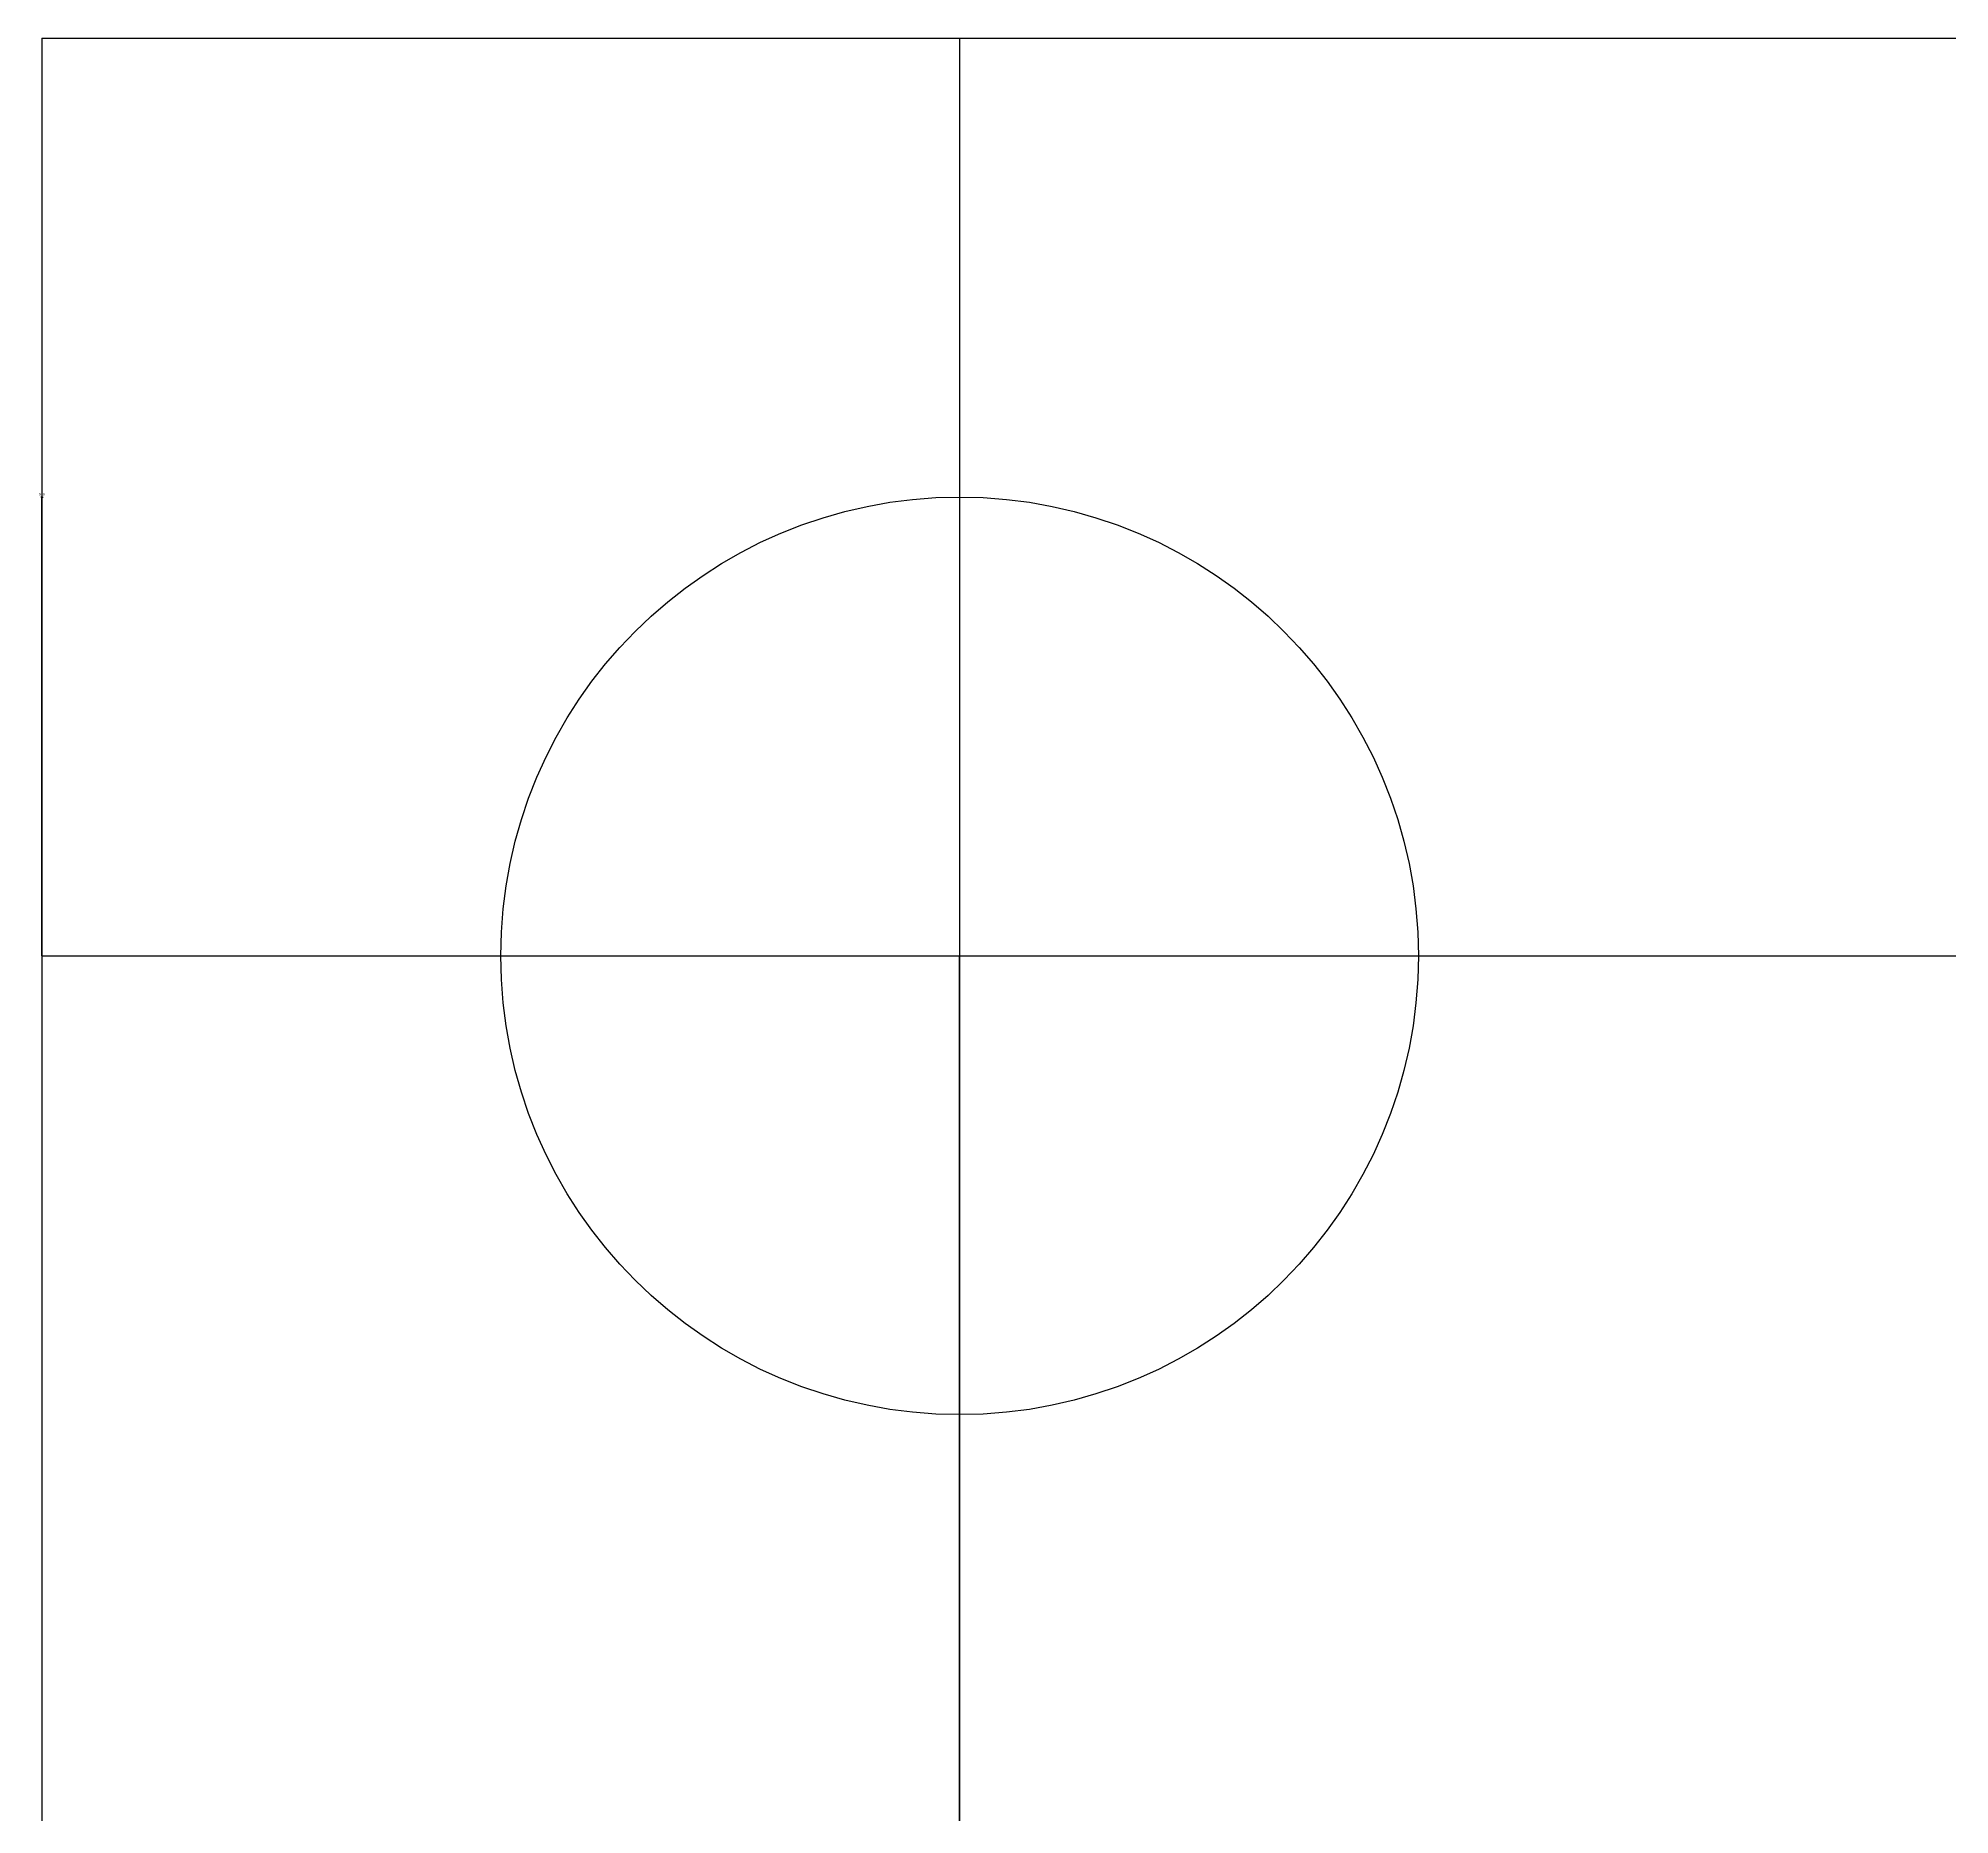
# Model space of a CAD drawing. Header units: metres. Extents: x 4568 to 182545, y -86951 to 35529.
# Drawn here: x 18172 to 18950, y -68000 to -67277 of the extents above; entities that cross this region are included whole.
import ezdxf

# ---------------------------------------------------------------- set-up
doc = ezdxf.new("R2010")
doc.units = ezdxf.units.M
for name, color, linetype in [('AXIS', 9, 'Continuous'), ('CCX', 7, 'Continuous'), ('LI', 7, 'Continuous'), ('LIS', 2, 'Continuous')]:
    doc.layers.add(name, color=color, linetype=linetype)
doc.dimstyles.get("Standard").update_dxf_attribs({"dimtxt": 2.5, "dimasz": 2.5, "dimexe": 1.25, "dimexo": 0.625, "dimtad": 1, "dimcen": 2.5, "dimazin": 3, "dimtfac": 1, "dimtmove": 0, "dimatfit": 3})

# ---------------------------------------------------------------- blocks, each defined once
blk = doc.blocks.new('_CLOSEDFILLED')
at = {"color": 0, "linetype": 'BYBLOCK'}
blk.add_solid([(-1, 0.2), (0, 0), (-1, -0.2)], dxfattribs=at)
blk = doc.blocks.new('*D467')
for p, q in [((18173.19, -67650.69), (18173.19, -68048.5)), ((18172.94, -68048.5), (18172.69, -68048.5)), ((18173.19, -68446.3), (18173.19, -68048.5)), ((18173.19, -68048.5), (18173.19, -68048.5)), ((18173.44, -68048.5), (18173.69, -68048.5))]:
    blk.add_line(p, q)
at = {"layer": 'Defpoints'}
for p in [(18173.19, -67650.69), (18173.19, -68048.5), (18173.19, -68446.3)]:
    blk.add_point(p, dxfattribs=at)
at = {"layer": 'CCX', "xscale": 0.25, "yscale": 0.25}
blk.add_blockref('_CLOSEDFILLED', (18173.19, -68048.5), dxfattribs=at)
at = {"layer": 'CCX', "xscale": 0.25, "yscale": 0.25, "rotation": 180}
blk.add_blockref('_CLOSEDFILLED', (18173.19, -68048.5), dxfattribs=at)
at = {"layer": 'CCX', "insert": (18173.19, -68047.375), "char_height": 1, "attachment_point": 5}
blk.add_mtext('1075', dxfattribs=at)
blk = doc.blocks.new('*D470')
for p, q in [((18173.19, -67277.16), (18173.19, -67463.93)), ((18172.94, -67463.93), (18172.69, -67463.93)), ((18173.19, -67650.69), (18173.19, -67463.93)), ((18173.19, -67463.93), (18173.19, -67463.93)), ((18173.44, -67463.93), (18173.69, -67463.93))]:
    blk.add_line(p, q)
at = {"layer": 'Defpoints'}
for p in [(18173.19, -67277.16), (18173.19, -67463.93), (18173.19, -67650.69)]:
    blk.add_point(p, dxfattribs=at)
at = {"layer": 'CCX', "xscale": 0.25, "yscale": 0.25}
blk.add_blockref('_CLOSEDFILLED', (18173.19, -67463.93), dxfattribs=at)
at = {"layer": 'CCX', "xscale": 0.25, "yscale": 0.25, "rotation": 180}
blk.add_blockref('_CLOSEDFILLED', (18173.19, -67463.93), dxfattribs=at)
at = {"layer": 'CCX', "insert": (18173.19, -67462.805), "char_height": 1, "attachment_point": 5}
blk.add_mtext('500', dxfattribs=at)

msp = doc.modelspace()

# ---------------------------------------------------------------- linework, layer by layer
at = {"layer": 'AXIS'}
for p, q in [((18546.72, -67277.16), (18546.72, -70182.99)), ((18173.19, -67650.69), (20511.47, -67650.69))]:
    msp.add_line(p, q, dxfattribs=at)
at = {"layer": 'LI'}
msp.add_circle((18546.72, -67650.69), 186.76, dxfattribs=at)
at = {"layer": 'LIS'}
for p, q in [((18173.19, -67277.16), (20511.47, -67277.16)), ((18173.19, -67277.16), (18173.19, -69615.44)), ((18546.72, -67650.69), (20137.95, -67650.69)), ((18546.72, -69241.91), (18546.72, -67650.69))]:
    msp.add_line(p, q, dxfattribs=at)

# ---------------------------------------------------------------- dimensions: what is measured, and where the dimension line sits
at = {"layer": 'CCX'}
for base, p1, p2, text, picture, middle in [((18173.19, -67463.93), (18173.19, -67650.69), (18173.19, -67277.16), '500', '*D470', (18173.19, -67462.805)), ((18173.19, -68048.5), (18173.19, -68446.3), (18173.19, -67650.69), '1075', '*D467', (18173.19, -68047.375))]:
    dim = msp.add_linear_dim(base=base, p1=p1, p2=p2, text=text, dimstyle='Standard', dxfattribs=at)
    dim.commit()
    dim.dimension.update_dxf_attribs({"geometry": picture, "text_midpoint": middle})

doc.saveas('drawing.dxf')
